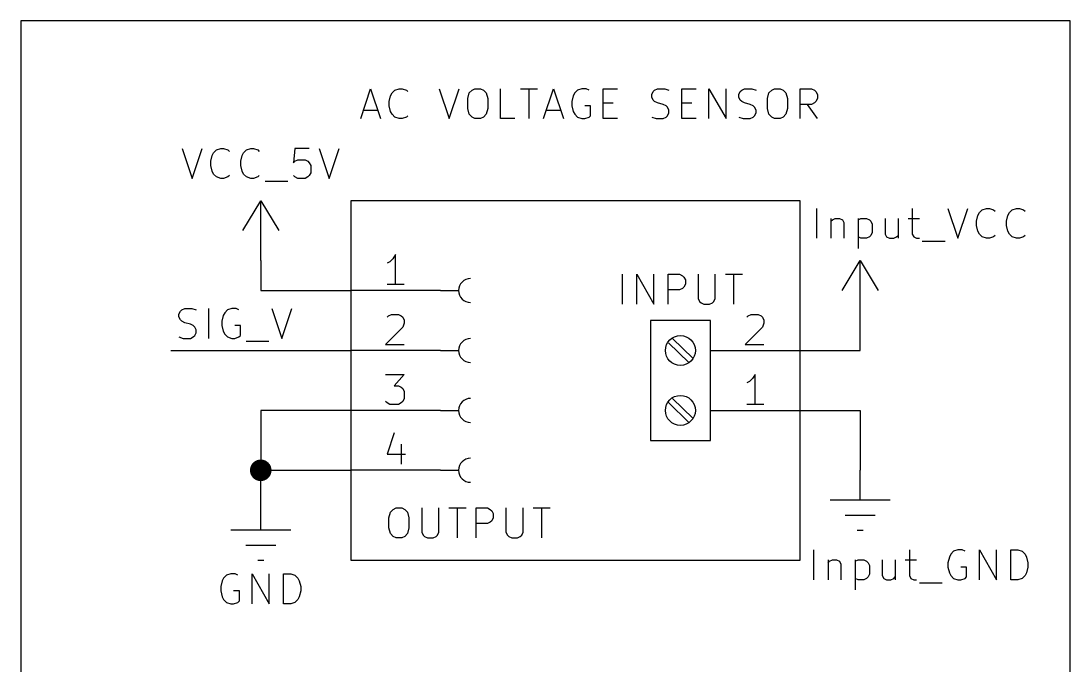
# Model space of a CAD drawing. Extents: x 0.4 to 11.3, y -7.9 to -0.4.
# Drawn here: x 7 to 8.75, y -3.225 to -2.15 of the extents above; entities that cross this region are included whole.
import ezdxf

# ---------------------------------------------------------------- set-up
doc = ezdxf.new("R2010")
doc.units = 0
doc.header["$MEASUREMENT"] = 0
for name, color, linetype in [('BLUE3', 171, 'CONTINUOUS'), ('CYAN2', 4, 'CONTINUOUS'), ('GRAY1', 251, 'CONTINUOUS'), ('GREEN3', 91, 'CONTINUOUS'), ('LYELLOW', 51, 'CONTINUOUS'), ('RED2', 1, 'CONTINUOUS'), ('RED3', 11, 'CONTINUOUS')]:
    doc.layers.add(name, color=color, linetype=linetype)

msp = doc.modelspace()

# ---------------------------------------------------------------- linework, layer by layer
at = {"layer": 'BLUE3', "linetype": 'CONTINUOUS'}
for p, q in [((7, -2.15), (7, -4.3)), ((8.75, -2.15), (7, -2.15)), ((8.75, -4.3), (8.75, -2.15)), ((7.5667, -2.313), (7.5833, -2.263)), ((7.5833, -2.263), (7.6, -2.313)), ((7.6143, -2.2844), (7.6167, -2.2749)), ((7.6167, -2.2749), (7.619, -2.2701)), ((7.619, -2.2701), (7.6238, -2.2653)), ((7.6238, -2.2653), (7.631, -2.263)), ((7.631, -2.263), (7.6357, -2.263)), ((7.6357, -2.263), (7.6429, -2.2653)), ((7.6429, -2.2653), (7.6452, -2.2677)), ((7.6976, -2.263), (7.7143, -2.313)), ((7.7143, -2.313), (7.731, -2.263)), ((7.7452, -2.2796), (7.7476, -2.2701)), ((7.7476, -2.2701), (7.7524, -2.2653)), ((7.7524, -2.2653), (7.7571, -2.263)), ((7.7571, -2.263), (7.7667, -2.263)), ((7.7667, -2.263), (7.7714, -2.2653)), ((7.7714, -2.2653), (7.7762, -2.2701)), ((7.7762, -2.2701), (7.7786, -2.2796)), ((7.8, -2.313), (7.8, -2.263)), ((7.8333, -2.263), (7.8619, -2.263)), ((7.8476, -2.313), (7.8476, -2.263)), ((7.8714, -2.313), (7.8881, -2.263)), ((7.8881, -2.263), (7.9048, -2.313)), ((7.9214, -2.2749), (7.9191, -2.2844)), ((7.9238, -2.2701), (7.9214, -2.2749)), ((7.9286, -2.2653), (7.9238, -2.2701)), ((7.9357, -2.263), (7.9286, -2.2653)), ((7.9429, -2.263), (7.9357, -2.263)), ((7.9476, -2.2653), (7.9429, -2.263)), ((7.9714, -2.313), (7.9714, -2.263)), ((7.9714, -2.263), (7.9952, -2.263)), ((8.0524, -2.2725), (8.0548, -2.2677)), ((8.0524, -2.2772), (8.0524, -2.2725)), ((8.0548, -2.2677), (8.0571, -2.2653)), ((8.0571, -2.2653), (8.0619, -2.263)), ((8.0619, -2.263), (8.0738, -2.263)), ((8.0738, -2.263), (8.081, -2.2653)), ((8.1024, -2.313), (8.1024, -2.263)), ((8.1024, -2.263), (8.1262, -2.263)), ((8.1476, -2.313), (8.1476, -2.263)), ((8.1476, -2.263), (8.1762, -2.313)), ((8.1762, -2.313), (8.1762, -2.263)), ((8.1976, -2.2725), (8.2, -2.2677)), ((8.1976, -2.2772), (8.1976, -2.2725)), ((8.2, -2.2677), (8.2024, -2.2653)), ((8.2024, -2.2653), (8.2071, -2.263)), ((8.2071, -2.263), (8.219, -2.263)), ((8.219, -2.263), (8.2262, -2.2653)), ((8.2452, -2.2796), (8.2476, -2.2701)), ((8.2476, -2.2701), (8.2524, -2.2653)), ((8.2524, -2.2653), (8.2571, -2.263)), ((8.2571, -2.263), (8.2667, -2.263)), ((8.2667, -2.263), (8.2714, -2.2653)), ((8.2714, -2.2653), (8.2762, -2.2701)), ((8.2762, -2.2701), (8.2786, -2.2796)), ((8.3, -2.313), (8.3, -2.263)), ((8.3, -2.263), (8.319, -2.263)), ((8.319, -2.263), (8.3238, -2.2653)), ((8.3238, -2.2653), (8.3262, -2.2677)), ((8.3262, -2.2677), (8.3286, -2.2725)), ((8.3286, -2.2725), (8.3286, -2.2796)), ((7.6143, -2.2915), (7.6143, -2.2844)), ((7.6167, -2.3011), (7.6143, -2.2915)), ((7.7452, -2.2963), (7.7452, -2.2796)), ((7.7786, -2.2796), (7.7786, -2.2963)), ((7.9191, -2.2844), (7.9191, -2.2915)), ((7.9191, -2.2915), (7.9214, -2.3011)), ((7.95, -2.2915), (7.9405, -2.2915)), ((7.95, -2.3082), (7.95, -2.2915)), ((7.9714, -2.2868), (7.9881, -2.2868)), ((8.0548, -2.282), (8.0524, -2.2772)), ((8.0571, -2.2844), (8.0548, -2.282)), ((8.0619, -2.2868), (8.0571, -2.2844)), ((8.0714, -2.2892), (8.0619, -2.2868)), ((8.0762, -2.2915), (8.0714, -2.2892)), ((8.0786, -2.2939), (8.0762, -2.2915)), ((8.1024, -2.2868), (8.119, -2.2868)), ((8.2, -2.282), (8.1976, -2.2772)), ((8.2024, -2.2844), (8.2, -2.282)), ((8.2071, -2.2868), (8.2024, -2.2844)), ((8.2167, -2.2892), (8.2071, -2.2868)), ((8.2214, -2.2915), (8.2167, -2.2892)), ((8.2238, -2.2939), (8.2214, -2.2915)), ((8.2452, -2.2963), (8.2452, -2.2796)), ((8.2786, -2.2796), (8.2786, -2.2963)), ((8.319, -2.2892), (8.3, -2.2892)), ((8.3286, -2.313), (8.3119, -2.2892)), ((8.3238, -2.2868), (8.319, -2.2892)), ((8.3262, -2.2844), (8.3238, -2.2868)), ((8.3286, -2.2796), (8.3262, -2.2844)), ((7.5714, -2.2987), (7.5952, -2.2987)), ((7.619, -2.3058), (7.6167, -2.3011)), ((7.6238, -2.3106), (7.619, -2.3058)), ((7.6452, -2.3082), (7.6429, -2.3106)), ((7.7476, -2.3058), (7.7452, -2.2963)), ((7.7524, -2.3106), (7.7476, -2.3058)), ((7.7762, -2.3058), (7.7714, -2.3106)), ((7.7786, -2.2963), (7.7762, -2.3058)), ((7.8762, -2.2987), (7.9, -2.2987)), ((7.9214, -2.3011), (7.9238, -2.3058)), ((7.9238, -2.3058), (7.9286, -2.3106)), ((7.9476, -2.3106), (7.95, -2.3082)), ((8.0762, -2.3106), (8.0786, -2.3082)), ((8.081, -2.2987), (8.0786, -2.2939)), ((8.0786, -2.3082), (8.081, -2.3034)), ((8.081, -2.3034), (8.081, -2.2987)), ((8.2214, -2.3106), (8.2238, -2.3082)), ((8.2262, -2.2987), (8.2238, -2.2939)), ((8.2238, -2.3082), (8.2262, -2.3034)), ((8.2262, -2.3034), (8.2262, -2.2987)), ((8.2476, -2.3058), (8.2452, -2.2963)), ((8.2524, -2.3106), (8.2476, -2.3058)), ((8.2762, -2.3058), (8.2714, -2.3106)), ((8.2786, -2.2963), (8.2762, -2.3058)), ((7.631, -2.313), (7.6238, -2.3106)), ((7.6357, -2.313), (7.631, -2.313)), ((7.6429, -2.3106), (7.6357, -2.313)), ((7.7571, -2.313), (7.7524, -2.3106)), ((7.7667, -2.313), (7.7571, -2.313)), ((7.7714, -2.3106), (7.7667, -2.313)), ((7.8238, -2.313), (7.8, -2.313)), ((7.9286, -2.3106), (7.9357, -2.313)), ((7.9357, -2.313), (7.9405, -2.313)), ((7.9405, -2.313), (7.9476, -2.3106)), ((7.9952, -2.313), (7.9714, -2.313)), ((8.0524, -2.3106), (8.0595, -2.313)), ((8.0595, -2.313), (8.0714, -2.313)), ((8.0714, -2.313), (8.0762, -2.3106)), ((8.1262, -2.313), (8.1024, -2.313)), ((8.1976, -2.3106), (8.2048, -2.313)), ((8.2048, -2.313), (8.2167, -2.313)), ((8.2167, -2.313), (8.2214, -2.3106)), ((8.2571, -2.313), (8.2524, -2.3106)), ((8.2667, -2.313), (8.2571, -2.313)), ((8.2714, -2.3106), (8.2667, -2.313)), ((7.55, -2.45), (7.55, -3.05)), ((8.3, -2.45), (7.55, -2.45)), ((8.3, -3.05), (8.3, -2.45)), ((7.55, -3.05), (8.3, -3.05))]:
    msp.add_line(p, q, dxfattribs=at)
at = {"layer": 'CYAN2', "linetype": 'CONTINUOUS'}
for p, q in [((7.269, -2.3628), (7.2857, -2.4128)), ((7.2857, -2.4128), (7.3024, -2.3628)), ((7.3167, -2.3842), (7.319, -2.3747)), ((7.319, -2.3747), (7.3214, -2.3699)), ((7.3214, -2.3699), (7.3262, -2.3652)), ((7.3262, -2.3652), (7.3333, -2.3628)), ((7.3333, -2.3628), (7.3381, -2.3628)), ((7.3381, -2.3628), (7.3452, -2.3652)), ((7.3452, -2.3652), (7.3476, -2.3676)), ((7.3667, -2.3842), (7.369, -2.3747)), ((7.369, -2.3747), (7.3714, -2.3699)), ((7.3714, -2.3699), (7.3762, -2.3652)), ((7.3762, -2.3652), (7.3833, -2.3628)), ((7.3833, -2.3628), (7.3881, -2.3628)), ((7.3881, -2.3628), (7.3952, -2.3652)), ((7.3952, -2.3652), (7.3976, -2.3676)), ((7.4571, -2.3628), (7.4548, -2.3866)), ((7.481, -2.3628), (7.4571, -2.3628)), ((7.4976, -2.3628), (7.5143, -2.4128)), ((7.5143, -2.4128), (7.531, -2.3628)), ((7.3167, -2.3914), (7.3167, -2.3842)), ((7.319, -2.4009), (7.3167, -2.3914)), ((7.3667, -2.3914), (7.3667, -2.3842)), ((7.369, -2.4009), (7.3667, -2.3914)), ((7.4548, -2.3866), (7.4571, -2.3842)), ((7.4571, -2.3842), (7.4619, -2.3819)), ((7.4619, -2.3819), (7.4738, -2.3819)), ((7.4738, -2.3819), (7.4786, -2.3842)), ((7.4786, -2.3842), (7.481, -2.3866)), ((7.481, -2.3866), (7.4833, -2.3914)), ((7.4833, -2.3914), (7.4833, -2.4033)), ((7.3214, -2.4057), (7.319, -2.4009)), ((7.3262, -2.4104), (7.3214, -2.4057)), ((7.3333, -2.4128), (7.3262, -2.4104)), ((7.3381, -2.4128), (7.3333, -2.4128)), ((7.3452, -2.4104), (7.3381, -2.4128)), ((7.3476, -2.408), (7.3452, -2.4104)), ((7.3714, -2.4057), (7.369, -2.4009)), ((7.3762, -2.4104), (7.3714, -2.4057)), ((7.3833, -2.4128), (7.3762, -2.4104)), ((7.3881, -2.4128), (7.3833, -2.4128)), ((7.3952, -2.4104), (7.3881, -2.4128)), ((7.3976, -2.408), (7.3952, -2.4104)), ((7.4571, -2.4104), (7.4548, -2.408)), ((7.4619, -2.4128), (7.4571, -2.4104)), ((7.4738, -2.4128), (7.4619, -2.4128)), ((7.4786, -2.4104), (7.4738, -2.4128)), ((7.481, -2.408), (7.4786, -2.4104)), ((7.4833, -2.4033), (7.481, -2.408)), ((7.4071, -2.4176), (7.4452, -2.4176)), ((8.3274, -2.5128), (8.3274, -2.4628)), ((8.4869, -2.4628), (8.4869, -2.5057)), ((8.5464, -2.4628), (8.5631, -2.5128)), ((8.5631, -2.5128), (8.5798, -2.4628)), ((8.5988, -2.4699), (8.6036, -2.4652)), ((8.6036, -2.4652), (8.6107, -2.4628)), ((8.6107, -2.4628), (8.6155, -2.4628)), ((8.6155, -2.4628), (8.6226, -2.4652)), ((8.6226, -2.4652), (8.625, -2.4676)), ((8.6488, -2.4699), (8.6536, -2.4652)), ((8.6536, -2.4652), (8.6607, -2.4628)), ((8.6607, -2.4628), (8.6655, -2.4628)), ((8.6655, -2.4628), (8.6726, -2.4652)), ((8.6726, -2.4652), (8.675, -2.4676)), ((8.3512, -2.4795), (8.3512, -2.5128)), ((8.3512, -2.4842), (8.3536, -2.4819)), ((8.3536, -2.4819), (8.3583, -2.4795)), ((8.3583, -2.4795), (8.3655, -2.4795)), ((8.3655, -2.4795), (8.3702, -2.4819)), ((8.3702, -2.4819), (8.3726, -2.4866)), ((8.3964, -2.4795), (8.3964, -2.5295)), ((8.3964, -2.4819), (8.4012, -2.4795)), ((8.4012, -2.4795), (8.4107, -2.4795)), ((8.4107, -2.4795), (8.4155, -2.4819)), ((8.4155, -2.4819), (8.4179, -2.4842)), ((8.4179, -2.4842), (8.4202, -2.489)), ((8.4417, -2.4795), (8.4417, -2.5057)), ((8.4631, -2.4795), (8.4631, -2.5128)), ((8.4798, -2.4795), (8.4988, -2.4795)), ((8.594, -2.4842), (8.5964, -2.4747)), ((8.594, -2.4914), (8.594, -2.4842)), ((8.5964, -2.4747), (8.5988, -2.4699)), ((8.644, -2.4842), (8.6464, -2.4747)), ((8.644, -2.4914), (8.644, -2.4842)), ((8.6464, -2.4747), (8.6488, -2.4699)), ((8.3726, -2.4866), (8.3726, -2.5128)), ((8.4202, -2.489), (8.4202, -2.5033)), ((8.5964, -2.5009), (8.594, -2.4914)), ((8.5988, -2.5057), (8.5964, -2.5009)), ((8.6464, -2.5009), (8.644, -2.4914)), ((8.6488, -2.5057), (8.6464, -2.5009)), ((8.4012, -2.5128), (8.3964, -2.5104)), ((8.4107, -2.5128), (8.4012, -2.5128)), ((8.4155, -2.5104), (8.4107, -2.5128)), ((8.4179, -2.508), (8.4155, -2.5104)), ((8.4202, -2.5033), (8.4179, -2.508)), ((8.4417, -2.5057), (8.444, -2.5104)), ((8.444, -2.5104), (8.4488, -2.5128)), ((8.4488, -2.5128), (8.456, -2.5128)), ((8.456, -2.5128), (8.4607, -2.5104)), ((8.4607, -2.5104), (8.4631, -2.508)), ((8.4869, -2.5057), (8.4893, -2.5104)), ((8.4893, -2.5104), (8.494, -2.5128)), ((8.494, -2.5128), (8.4988, -2.5128)), ((8.5036, -2.5176), (8.5417, -2.5176)), ((8.6036, -2.5104), (8.5988, -2.5057)), ((8.6107, -2.5128), (8.6036, -2.5104)), ((8.6155, -2.5128), (8.6107, -2.5128)), ((8.6226, -2.5104), (8.6155, -2.5128)), ((8.625, -2.508), (8.6226, -2.5104)), ((8.6536, -2.5104), (8.6488, -2.5057)), ((8.6607, -2.5128), (8.6536, -2.5104)), ((8.6655, -2.5128), (8.6607, -2.5128)), ((8.6726, -2.5104), (8.6655, -2.5128)), ((8.675, -2.508), (8.6726, -2.5104)), ((8.0036, -2.6228), (8.0036, -2.5728)), ((8.0274, -2.6228), (8.0274, -2.5728)), ((8.0274, -2.5728), (8.0559, -2.6228)), ((8.0559, -2.6228), (8.0559, -2.5728)), ((8.0798, -2.6228), (8.0798, -2.5728)), ((8.0798, -2.5728), (8.0988, -2.5728)), ((8.0988, -2.5728), (8.1036, -2.5752)), ((8.1036, -2.5752), (8.106, -2.5776)), ((8.106, -2.5776), (8.1083, -2.5823)), ((8.1083, -2.5895), (8.106, -2.5942)), ((8.1083, -2.5823), (8.1083, -2.5895)), ((8.1298, -2.5728), (8.1298, -2.6133)), ((8.1583, -2.6133), (8.1583, -2.5728)), ((8.175, -2.5728), (8.2036, -2.5728)), ((8.1893, -2.6228), (8.1893, -2.5728)), ((8.0988, -2.599), (8.0798, -2.599)), ((8.1036, -2.5966), (8.0988, -2.599)), ((8.106, -2.5942), (8.1036, -2.5966)), ((8.1298, -2.6133), (8.1321, -2.618)), ((8.1321, -2.618), (8.1345, -2.6204)), ((8.1345, -2.6204), (8.1393, -2.6228)), ((8.1393, -2.6228), (8.1488, -2.6228)), ((8.1488, -2.6228), (8.1536, -2.6204)), ((8.1536, -2.6204), (8.156, -2.618)), ((8.156, -2.618), (8.1583, -2.6133)), ((7.6139, -2.9795), (7.6163, -2.9699)), ((7.6163, -2.9699), (7.621, -2.9652)), ((7.621, -2.9652), (7.6258, -2.9628)), ((7.6258, -2.9628), (7.6353, -2.9628)), ((7.6353, -2.9628), (7.6401, -2.9652)), ((7.6401, -2.9652), (7.6449, -2.9699)), ((7.6449, -2.9699), (7.6472, -2.9795)), ((7.6687, -2.9628), (7.6687, -3.0033)), ((7.6972, -3.0033), (7.6972, -2.9628)), ((7.7139, -2.9628), (7.7425, -2.9628)), ((7.7282, -3.0128), (7.7282, -2.9628)), ((7.7591, -3.0128), (7.7591, -2.9628)), ((7.7591, -2.9628), (7.7782, -2.9628)), ((7.7782, -2.9628), (7.7829, -2.9652)), ((7.7829, -2.9652), (7.7853, -2.9676)), ((7.7853, -2.9676), (7.7877, -2.9723)), ((7.7877, -2.9723), (7.7877, -2.9795)), ((7.8091, -2.9628), (7.8091, -3.0033)), ((7.8377, -3.0033), (7.8377, -2.9628)), ((7.8544, -2.9628), (7.8829, -2.9628)), ((7.8687, -3.0128), (7.8687, -2.9628)), ((7.6139, -2.9961), (7.6139, -2.9795)), ((7.6472, -2.9795), (7.6472, -2.9961)), ((7.7782, -2.989), (7.7591, -2.989)), ((7.7829, -2.9866), (7.7782, -2.989)), ((7.7853, -2.9842), (7.7829, -2.9866)), ((7.7877, -2.9795), (7.7853, -2.9842)), ((7.6163, -3.0057), (7.6139, -2.9961)), ((7.621, -3.0104), (7.6163, -3.0057)), ((7.6449, -3.0057), (7.6401, -3.0104)), ((7.6472, -2.9961), (7.6449, -3.0057)), ((7.6687, -3.0033), (7.671, -3.008)), ((7.671, -3.008), (7.6734, -3.0104)), ((7.6925, -3.0104), (7.6949, -3.008)), ((7.6949, -3.008), (7.6972, -3.0033)), ((7.8091, -3.0033), (7.8115, -3.008)), ((7.8115, -3.008), (7.8139, -3.0104)), ((7.8329, -3.0104), (7.8353, -3.008)), ((7.8353, -3.008), (7.8377, -3.0033)), ((7.6258, -3.0128), (7.621, -3.0104)), ((7.6353, -3.0128), (7.6258, -3.0128)), ((7.6401, -3.0104), (7.6353, -3.0128)), ((7.6734, -3.0104), (7.6782, -3.0128)), ((7.6782, -3.0128), (7.6877, -3.0128)), ((7.6877, -3.0128), (7.6925, -3.0104)), ((7.8139, -3.0104), (7.8187, -3.0128)), ((7.8187, -3.0128), (7.8282, -3.0128)), ((7.8282, -3.0128), (7.8329, -3.0104)), ((8.3226, -3.0828), (8.3226, -3.0328)), ((8.4821, -3.0328), (8.4821, -3.0757)), ((8.5488, -3.0447), (8.5464, -3.0542)), ((8.5512, -3.0399), (8.5488, -3.0447)), ((8.5559, -3.0352), (8.5512, -3.0399)), ((8.5631, -3.0328), (8.5559, -3.0352)), ((8.5702, -3.0328), (8.5631, -3.0328)), ((8.575, -3.0352), (8.5702, -3.0328)), ((8.5988, -3.0828), (8.5988, -3.0328)), ((8.5988, -3.0328), (8.6274, -3.0828)), ((8.6274, -3.0828), (8.6274, -3.0328)), ((8.6512, -3.0828), (8.6512, -3.0328)), ((8.6512, -3.0328), (8.6631, -3.0328)), ((8.6631, -3.0328), (8.6702, -3.0352)), ((8.6702, -3.0352), (8.675, -3.0399)), ((8.675, -3.0399), (8.6774, -3.0447)), ((8.6774, -3.0447), (8.6798, -3.0542)), ((8.3464, -3.0495), (8.3464, -3.0828)), ((8.3464, -3.0542), (8.3488, -3.0519)), ((8.3488, -3.0519), (8.3536, -3.0495)), ((8.3536, -3.0495), (8.3607, -3.0495)), ((8.3607, -3.0495), (8.3655, -3.0519)), ((8.3655, -3.0519), (8.3679, -3.0566)), ((8.3679, -3.0566), (8.3679, -3.0828)), ((8.3917, -3.0495), (8.3917, -3.0995)), ((8.3917, -3.0519), (8.3964, -3.0495)), ((8.3964, -3.0495), (8.406, -3.0495)), ((8.406, -3.0495), (8.4107, -3.0519)), ((8.4107, -3.0519), (8.4131, -3.0542)), ((8.4131, -3.0542), (8.4155, -3.059)), ((8.4155, -3.059), (8.4155, -3.0733)), ((8.4369, -3.0495), (8.4369, -3.0757)), ((8.4583, -3.0495), (8.4583, -3.0828)), ((8.475, -3.0495), (8.494, -3.0495)), ((8.5464, -3.0542), (8.5464, -3.0614)), ((8.5464, -3.0614), (8.5488, -3.0709)), ((8.5774, -3.0614), (8.5679, -3.0614)), ((8.5774, -3.078), (8.5774, -3.0614)), ((8.6798, -3.0614), (8.6774, -3.0709)), ((8.6798, -3.0542), (8.6798, -3.0614)), ((7.3381, -3.0799), (7.3357, -3.0847)), ((7.3429, -3.0752), (7.3381, -3.0799)), ((7.35, -3.0728), (7.3429, -3.0752)), ((7.3571, -3.0728), (7.35, -3.0728)), ((7.3619, -3.0752), (7.3571, -3.0728)), ((7.3857, -3.1228), (7.3857, -3.0728)), ((7.3857, -3.0728), (7.4143, -3.1228)), ((7.4143, -3.1228), (7.4143, -3.0728)), ((7.4381, -3.1228), (7.4381, -3.0728)), ((7.4381, -3.0728), (7.45, -3.0728)), ((7.45, -3.0728), (7.4571, -3.0752)), ((7.4571, -3.0752), (7.4619, -3.0799)), ((7.4619, -3.0799), (7.4643, -3.0847)), ((8.4131, -3.078), (8.4107, -3.0804)), ((8.4155, -3.0733), (8.4131, -3.078)), ((8.4369, -3.0757), (8.4393, -3.0804)), ((8.4559, -3.0804), (8.4583, -3.078)), ((8.4821, -3.0757), (8.4845, -3.0804)), ((8.5488, -3.0709), (8.5512, -3.0757)), ((8.5512, -3.0757), (8.5559, -3.0804)), ((8.575, -3.0804), (8.5774, -3.078)), ((8.675, -3.0757), (8.6702, -3.0804)), ((8.6774, -3.0709), (8.675, -3.0757)), ((7.3357, -3.0847), (7.3333, -3.0942)), ((7.3333, -3.0942), (7.3333, -3.1014)), ((7.4643, -3.0847), (7.4667, -3.0942)), ((7.4667, -3.0942), (7.4667, -3.1014)), ((8.3964, -3.0828), (8.3917, -3.0804)), ((8.406, -3.0828), (8.3964, -3.0828)), ((8.4107, -3.0804), (8.406, -3.0828)), ((8.4393, -3.0804), (8.444, -3.0828)), ((8.444, -3.0828), (8.4512, -3.0828)), ((8.4512, -3.0828), (8.4559, -3.0804)), ((8.4845, -3.0804), (8.4893, -3.0828)), ((8.4893, -3.0828), (8.494, -3.0828)), ((8.4988, -3.0876), (8.5369, -3.0876)), ((8.5559, -3.0804), (8.5631, -3.0828)), ((8.5631, -3.0828), (8.5679, -3.0828)), ((8.5679, -3.0828), (8.575, -3.0804)), ((8.6631, -3.0828), (8.6512, -3.0828)), ((8.6702, -3.0804), (8.6631, -3.0828)), ((7.3333, -3.1014), (7.3357, -3.1109)), ((7.3357, -3.1109), (7.3381, -3.1157)), ((7.3643, -3.1014), (7.3548, -3.1014)), ((7.3643, -3.118), (7.3643, -3.1014)), ((7.4643, -3.1109), (7.4619, -3.1157)), ((7.4667, -3.1014), (7.4643, -3.1109)), ((7.3381, -3.1157), (7.3429, -3.1204)), ((7.3429, -3.1204), (7.35, -3.1228)), ((7.35, -3.1228), (7.3548, -3.1228)), ((7.3548, -3.1228), (7.3619, -3.1204)), ((7.3619, -3.1204), (7.3643, -3.118)), ((7.45, -3.1228), (7.4381, -3.1228)), ((7.4571, -3.1204), (7.45, -3.1228)), ((7.4619, -3.1157), (7.4571, -3.1204))]:
    msp.add_line(p, q, dxfattribs=at)
at = {"layer": 'GRAY1', "linetype": 'CONTINUOUS'}
for p, q in [((7.2636, -2.6393), (7.266, -2.6346)), ((7.2636, -2.6441), (7.2636, -2.6393)), ((7.266, -2.6346), (7.2684, -2.6322)), ((7.2684, -2.6322), (7.2732, -2.6298)), ((7.2732, -2.6298), (7.2851, -2.6298)), ((7.2851, -2.6298), (7.2922, -2.6322)), ((7.3136, -2.6798), (7.3136, -2.6298)), ((7.3374, -2.6417), (7.3351, -2.6512)), ((7.3398, -2.6369), (7.3374, -2.6417)), ((7.3446, -2.6322), (7.3398, -2.6369)), ((7.3517, -2.6298), (7.3446, -2.6322)), ((7.3589, -2.6298), (7.3517, -2.6298)), ((7.3636, -2.6322), (7.3589, -2.6298)), ((7.4184, -2.6298), (7.4351, -2.6798)), ((7.4351, -2.6798), (7.4517, -2.6298)), ((7.266, -2.6488), (7.2636, -2.6441)), ((7.2684, -2.6512), (7.266, -2.6488)), ((7.2732, -2.6536), (7.2684, -2.6512)), ((7.2827, -2.656), (7.2732, -2.6536)), ((7.2874, -2.6584), (7.2827, -2.656)), ((7.2898, -2.6608), (7.2874, -2.6584)), ((7.3351, -2.6512), (7.3351, -2.6584)), ((7.3351, -2.6584), (7.3374, -2.6679)), ((7.366, -2.6584), (7.3565, -2.6584)), ((7.366, -2.675), (7.366, -2.6584)), ((7.2636, -2.6774), (7.2708, -2.6798)), ((7.2827, -2.6798), (7.2874, -2.6774)), ((7.2874, -2.6774), (7.2898, -2.675)), ((7.2922, -2.6655), (7.2898, -2.6608)), ((7.2898, -2.675), (7.2922, -2.6703)), ((7.2922, -2.6703), (7.2922, -2.6655)), ((7.3374, -2.6679), (7.3398, -2.6727)), ((7.3398, -2.6727), (7.3446, -2.6774)), ((7.3446, -2.6774), (7.3517, -2.6798)), ((7.3565, -2.6798), (7.3636, -2.6774)), ((7.3636, -2.6774), (7.366, -2.675)), ((7.2708, -2.6798), (7.2827, -2.6798)), ((7.3517, -2.6798), (7.3565, -2.6798)), ((7.3755, -2.6846), (7.4136, -2.6846))]:
    msp.add_line(p, q, dxfattribs=at)
at = {"layer": 'GREEN3', "linetype": 'CONTINUOUS'}
for p, q in [((7.4, -2.55), (7.4, -2.6)), ((7.4, -2.6), (7.55, -2.6)), ((8.4, -2.7), (8.4, -2.65)), ((7.25, -2.7), (7.55, -2.7)), ((8.3, -2.7), (8.4, -2.7)), ((7.4, -2.8), (7.4, -2.9)), ((7.55, -2.8), (7.4, -2.8)), ((8.3, -2.8), (8.4, -2.8)), ((8.4, -2.8), (8.4, -2.9)), ((7.4, -2.9), (7.55, -2.9)), ((7.4, -2.95), (7.4, -2.9))]:
    msp.add_line(p, q, dxfattribs=at)
at = {"layer": 'GREEN3', "const_width": 0.018}
msp.add_lwpolyline([(7.391, -2.9, 1), (7.409, -2.9, 1)], format="xyb", close=True, dxfattribs=at)
at = {"layer": 'LYELLOW', "linetype": 'CONTINUOUS'}
for p, q in [((8.15, -2.65), (8.05, -2.65)), ((8.05, -2.65), (8.05, -2.85)), ((8.15, -2.85), (8.15, -2.65)), ((8.05, -2.85), (8.15, -2.85))]:
    msp.add_line(p, q, dxfattribs=at)
at = {"layer": 'RED2', "linetype": 'CONTINUOUS'}
for p, q in [((7.37, -2.5), (7.4, -2.45)), ((7.4, -2.55), (7.4, -2.45)), ((7.4, -2.45), (7.43, -2.5)), ((8.37, -2.6), (8.4, -2.55)), ((8.4, -2.65), (8.4, -2.55)), ((8.4, -2.55), (8.43, -2.6)), ((7.7, -2.6), (7.55, -2.6)), ((7.7, -2.6), (7.73, -2.6)), ((8.15, -2.65), (8.05, -2.65)), ((8.05, -2.65), (8.05, -2.85)), ((8.15, -2.85), (8.15, -2.65)), ((8.114, -2.72), (8.08, -2.687)), ((8.121, -2.713), (8.087, -2.68)), ((7.7, -2.7), (7.55, -2.7)), ((7.7, -2.7), (7.73, -2.7)), ((8.15, -2.7), (8.3, -2.7)), ((8.121, -2.813), (8.087, -2.78)), ((7.7, -2.8), (7.55, -2.8)), ((7.7, -2.8), (7.73, -2.8)), ((8.114, -2.82), (8.08, -2.787)), ((8.15, -2.8), (8.3, -2.8)), ((8.05, -2.85), (8.15, -2.85)), ((7.7, -2.9), (7.55, -2.9)), ((7.7, -2.9), (7.73, -2.9)), ((8.4, -2.95), (8.4, -2.9)), ((7.4, -3), (7.4, -2.95)), ((8.45, -2.95), (8.35, -2.95)), ((8.375, -2.975), (8.425, -2.975)), ((7.45, -3), (7.35, -3)), ((8.395, -3), (8.405, -3)), ((7.375, -3.025), (7.425, -3.025)), ((7.395, -3.05), (7.405, -3.05))]:
    msp.add_line(p, q, dxfattribs=at)
at = {"layer": 'RED2'}
for centre in [(8.1, -2.7), (8.1, -2.8)]:
    msp.add_circle(centre, 0.025, dxfattribs=at)
for centre in [(7.75, -2.6), (7.75, -2.7), (7.75, -2.8), (7.75, -2.9)]:
    msp.add_arc(centre, 0.02, 90, 270, dxfattribs=at)
at = {"layer": 'RED3', "linetype": 'CONTINUOUS'}
for p, q in [((7.6155, -2.5518), (7.6107, -2.5542)), ((7.6202, -2.547), (7.6155, -2.5518)), ((7.625, -2.5399), (7.6202, -2.547)), ((7.625, -2.5899), (7.625, -2.5399)), ((7.6393, -2.5899), (7.6107, -2.5899)), ((7.6107, -2.6446), (7.6131, -2.6423)), ((7.6131, -2.6423), (7.6179, -2.6399)), ((7.6179, -2.6399), (7.6298, -2.6399)), ((7.6298, -2.6399), (7.6345, -2.6423)), ((7.6345, -2.6423), (7.6369, -2.6446)), ((8.2107, -2.6446), (8.2131, -2.6423)), ((8.2131, -2.6423), (8.2179, -2.6399)), ((8.2179, -2.6399), (8.2298, -2.6399)), ((8.2298, -2.6399), (8.2345, -2.6423)), ((8.2345, -2.6423), (8.2369, -2.6446)), ((7.6369, -2.6446), (7.6393, -2.6494)), ((7.6393, -2.6542), (7.6369, -2.6613)), ((7.6393, -2.6494), (7.6393, -2.6542)), ((8.2369, -2.6446), (8.2393, -2.6494)), ((8.2393, -2.6542), (8.2369, -2.6613)), ((8.2393, -2.6494), (8.2393, -2.6542)), ((7.6369, -2.6613), (7.6083, -2.6899)), ((8.2369, -2.6613), (8.2083, -2.6899)), ((7.6083, -2.6899), (7.6393, -2.6899)), ((8.2083, -2.6899), (8.2393, -2.6899)), ((7.6083, -2.7399), (7.6393, -2.7399)), ((7.6393, -2.7399), (7.6226, -2.7589)), ((8.2202, -2.747), (8.2155, -2.7518)), ((8.225, -2.7399), (8.2202, -2.747)), ((8.225, -2.7899), (8.225, -2.7399)), ((7.6226, -2.7589), (7.6298, -2.7589)), ((7.6298, -2.7589), (7.6345, -2.7613)), ((7.6345, -2.7613), (7.6369, -2.7637)), ((7.6369, -2.7637), (7.6393, -2.7684)), ((8.2155, -2.7518), (8.2107, -2.7542)), ((7.6393, -2.7804), (7.6369, -2.7851)), ((7.6393, -2.7684), (7.6393, -2.7804)), ((7.6107, -2.7875), (7.6083, -2.7851)), ((7.6155, -2.7899), (7.6107, -2.7875)), ((7.6298, -2.7899), (7.6155, -2.7899)), ((7.6345, -2.7875), (7.6298, -2.7899)), ((7.6369, -2.7851), (7.6345, -2.7875)), ((8.2393, -2.7899), (8.2107, -2.7899)), ((7.6226, -2.8375), (7.6107, -2.8732)), ((7.6345, -2.8565), (7.6345, -2.8899)), ((7.6107, -2.8732), (7.6417, -2.8732))]:
    msp.add_line(p, q, dxfattribs=at)

doc.saveas('drawing.dxf')
